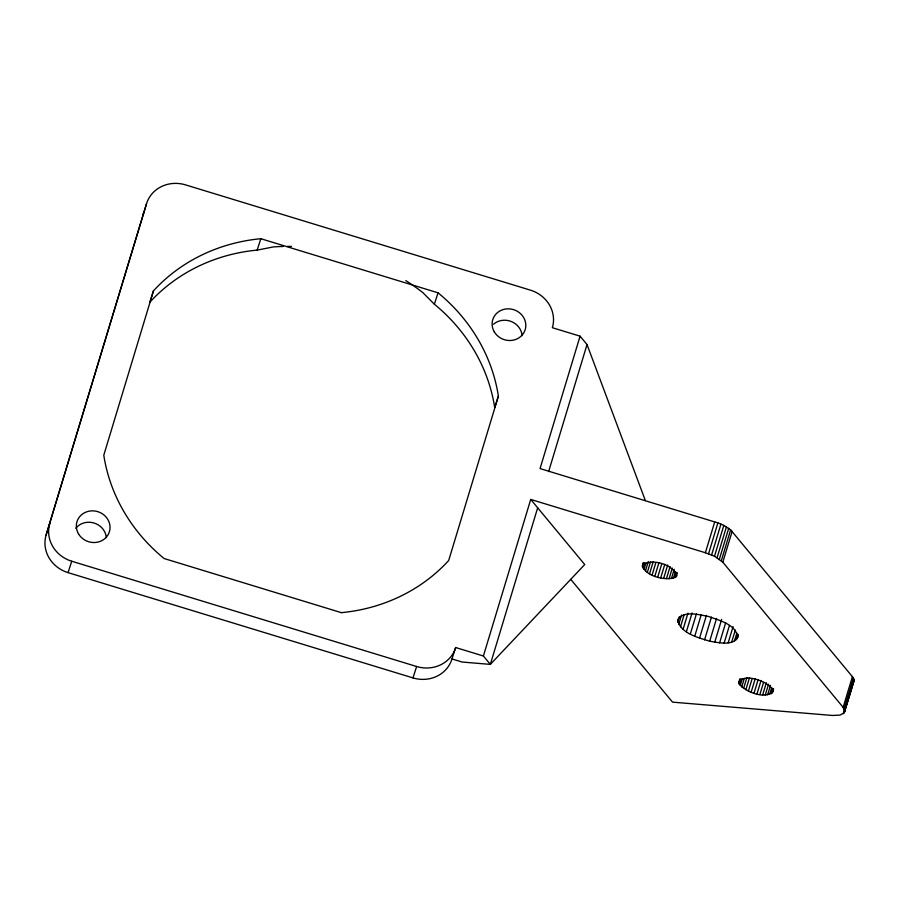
<?xml version="1.0" encoding="UTF-8"?>
<svg xmlns="http://www.w3.org/2000/svg" width="899" height="899" viewBox="0 0 899 899"><rect width="100%" height="100%" fill="white"/><g stroke="black" fill="none" stroke-linecap="round" stroke-linejoin="round"><path stroke-width="1.35" d="M737.641 637.987C736.955 624.49 718.964 620.321 708.412 616.433C698.95 614.837 683.712 609.994 677.621 620.007C680.712 633.615 698.074 637.503 709.682 641.223C718.593 642.527 734.865 646.887 738.45 635.301M257.148 250.102A172.226 159.572 17.9 0 0 149.807 302.266L153.471 290.86A172.226 159.572 17.9 0 1 260.834 238.707L438.049 292.816A172.226 159.572 17.9 0 1 498.383 396.167L494.686 407.562A172.226 159.572 17.9 0 0 434.363 304.222L422.878 292.658A204.219 189.217 17.9 0 0 405.786 280.6M537.669 507.8L490.337 664.383L483.392 656L530.725 499.428L584.721 564.55L490.337 664.383L462.131 662.035L451.983 658.933A31.87 29.532 17.9 0 1 412.967 677.902L68.054 572.629A31.87 29.532 17.9 0 1 46.119 535.062L146.492 203.826A31.87 29.532 17.9 0 1 185.52 184.868L530.421 290.141A31.87 29.532 17.9 0 1 552.357 327.708L580.08 336.17L587.025 344.542L645.358 500.574M46.119 535.062L146.492 203.826M153.471 290.86L103.79 455.197A172.226 159.572 17.9 0 0 164.124 558.537L341.328 612.646M498.372 396.167L448.691 560.504A172.226 159.572 17.9 0 1 341.328 612.657M580.08 336.17L540.052 468.581L717.885 522.892L723.83 525.376L730.64 529.837L853.477 677.992L854.05 680.723L844.262 712.738L840.014 715.11L832.35 715.458L672.542 702.141L570.798 579.417M548.615 471.604L587.025 344.542M642.291 565.572C651.404 557.65 673.396 564.37 676.812 575.911C669.126 582.945 639.987 575.596 643.1 562.886M642.358 566.775L643.572 562.752M642.92 568.101L644.538 562.729M643.954 569.483L645.988 562.774M645.448 570.887L648.28 561.504M647.347 572.292L650.595 561.56M649.595 573.641L653.247 561.572M652.146 574.899L655.787 562.83M654.899 576.023L658.956 562.617M657.787 576.989L661.844 563.583M660.743 577.776L664.788 564.358M663.653 578.338L667.71 564.932M666.451 578.686L670.103 566.617M669.058 578.787L672.295 568.067M671.384 578.664L674.228 569.269M673.385 578.293L675.407 571.584M674.98 577.697L676.599 572.337M676.138 576.888L677.352 572.865M677.722 622.119L679.352 616.748M678.7 624.4L681.532 615.017M680.509 626.805L684.15 614.736M844.723 711.57L843.138 707.344L722.807 562.212L714.503 556.223L705.389 552.739L714.716 521.892M683.105 629.266L687.96 613.174M708.569 553.739L717.885 522.892M686.398 631.694L692.084 612.927M711.626 554.908L720.953 524.072M690.32 634.042L696.399 613.927M714.503 556.223L723.83 525.376M717.11 557.65L726.437 526.803M694.736 636.222L701.22 614.77M719.402 559.144L728.729 528.297M721.324 560.684L730.64 529.837M699.534 638.189L706.423 615.388M722.807 562.212L732.134 531.365M704.558 639.874L711.457 617.074M709.682 641.223L716.582 618.433M714.75 642.212L721.65 619.422M719.616 642.819L725.695 622.692M724.144 642.999L729.415 625.569M728.201 642.763L733.067 626.67M731.662 642.122L735.315 630.053M734.438 641.099L736.877 633.042M736.45 639.695L738.079 634.334M738.618 682.892C742.54 671.924 770.241 681.745 773.264 690.87C766.566 700.501 743.754 691.724 738.618 682.892L739.832 678.869M739.18 684.206L740.798 678.835M740.214 685.589L742.248 678.88M741.709 687.005L744.147 678.959M743.608 688.398L746.855 677.666M745.867 689.747L749.508 677.677M748.406 691.005L752.047 678.936M751.159 692.129L755.216 678.723M754.059 693.095L758.104 679.689M757.003 693.882L761.06 680.464M759.913 694.444L763.566 682.375M762.712 694.792L766.364 682.723M765.319 694.905L768.555 684.173M767.645 694.77L770.488 685.375M769.645 694.399L771.668 687.69M771.241 693.803L772.859 688.443M772.398 693.005L773.612 688.982M843.138 707.344L852.454 676.498M844.161 708.839L853.477 677.992M843.296 713.727L845.734 705.681M848.162 697.635L849.375 693.612M851.005 688.252L852.218 684.229M844.689 710.255L854.016 679.419M844.262 712.738L854.05 680.723M68.054 572.629L71.74 561.234A31.87 29.532 17.9 0 1 49.805 523.668M412.967 677.902L416.642 666.507A31.87 29.532 17.9 0 0 455.669 647.538L483.392 656M451.983 658.933L455.669 647.538M260.834 238.729L257.159 250.124L273.42 246.91A204.219 189.217 17.9 0 1 283.095 246.461M434.374 304.21L438.049 292.816M852.623 682.88L853.578 681.891M530.725 499.428L705.389 552.739M71.74 561.234L416.642 666.507M142.817 215.221A31.87 29.532 17.9 0 1 144.188 211.613M287.287 246.393A204.219 189.217 17.9 0 1 291.49 246.416M493.506 324.247A16.98 15.732 17.9 0 1 511.239 321.505A16.98 15.732 17.9 0 1 522.094 335.585M75.819 528.286A16.98 15.732 17.9 0 1 94.069 523.027A16.98 15.732 17.9 0 1 106.329 537.602M494.27 331.821A16.98 15.732 17.9 0 0 523.465 333.36A16.98 15.732 17.9 0 0 509.16 308.851A16.98 15.732 17.9 0 0 494.27 331.821M78.494 533.837A16.98 15.732 17.9 0 0 107.7 535.377A16.98 15.732 17.9 0 0 93.395 510.868A16.98 15.732 17.9 0 0 78.494 533.837"/></g></svg>
